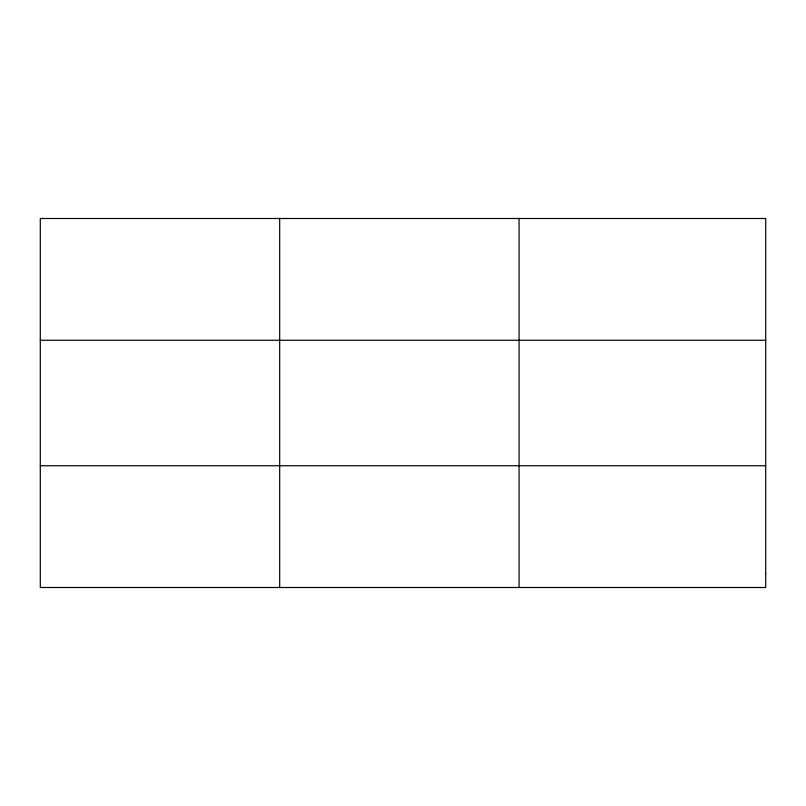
<?xml version="1.0" encoding="UTF-8"?>
<svg xmlns="http://www.w3.org/2000/svg" width="806" height="806" viewBox="0 0 806 806"><rect width="100%" height="100%" fill="white"/><g stroke="black" fill="none" stroke-linecap="round" stroke-linejoin="round"><path stroke-width="1.21" d="M279.682 218.497L279.682 587.503M519.064 218.497L519.064 587.503M40.3 340.263L765.7 340.263M40.3 465.737L765.7 465.737M765.7 573.973L765.7 587.503L40.3 587.503L40.3 218.497L765.7 218.497L765.7 573.973"/></g></svg>
